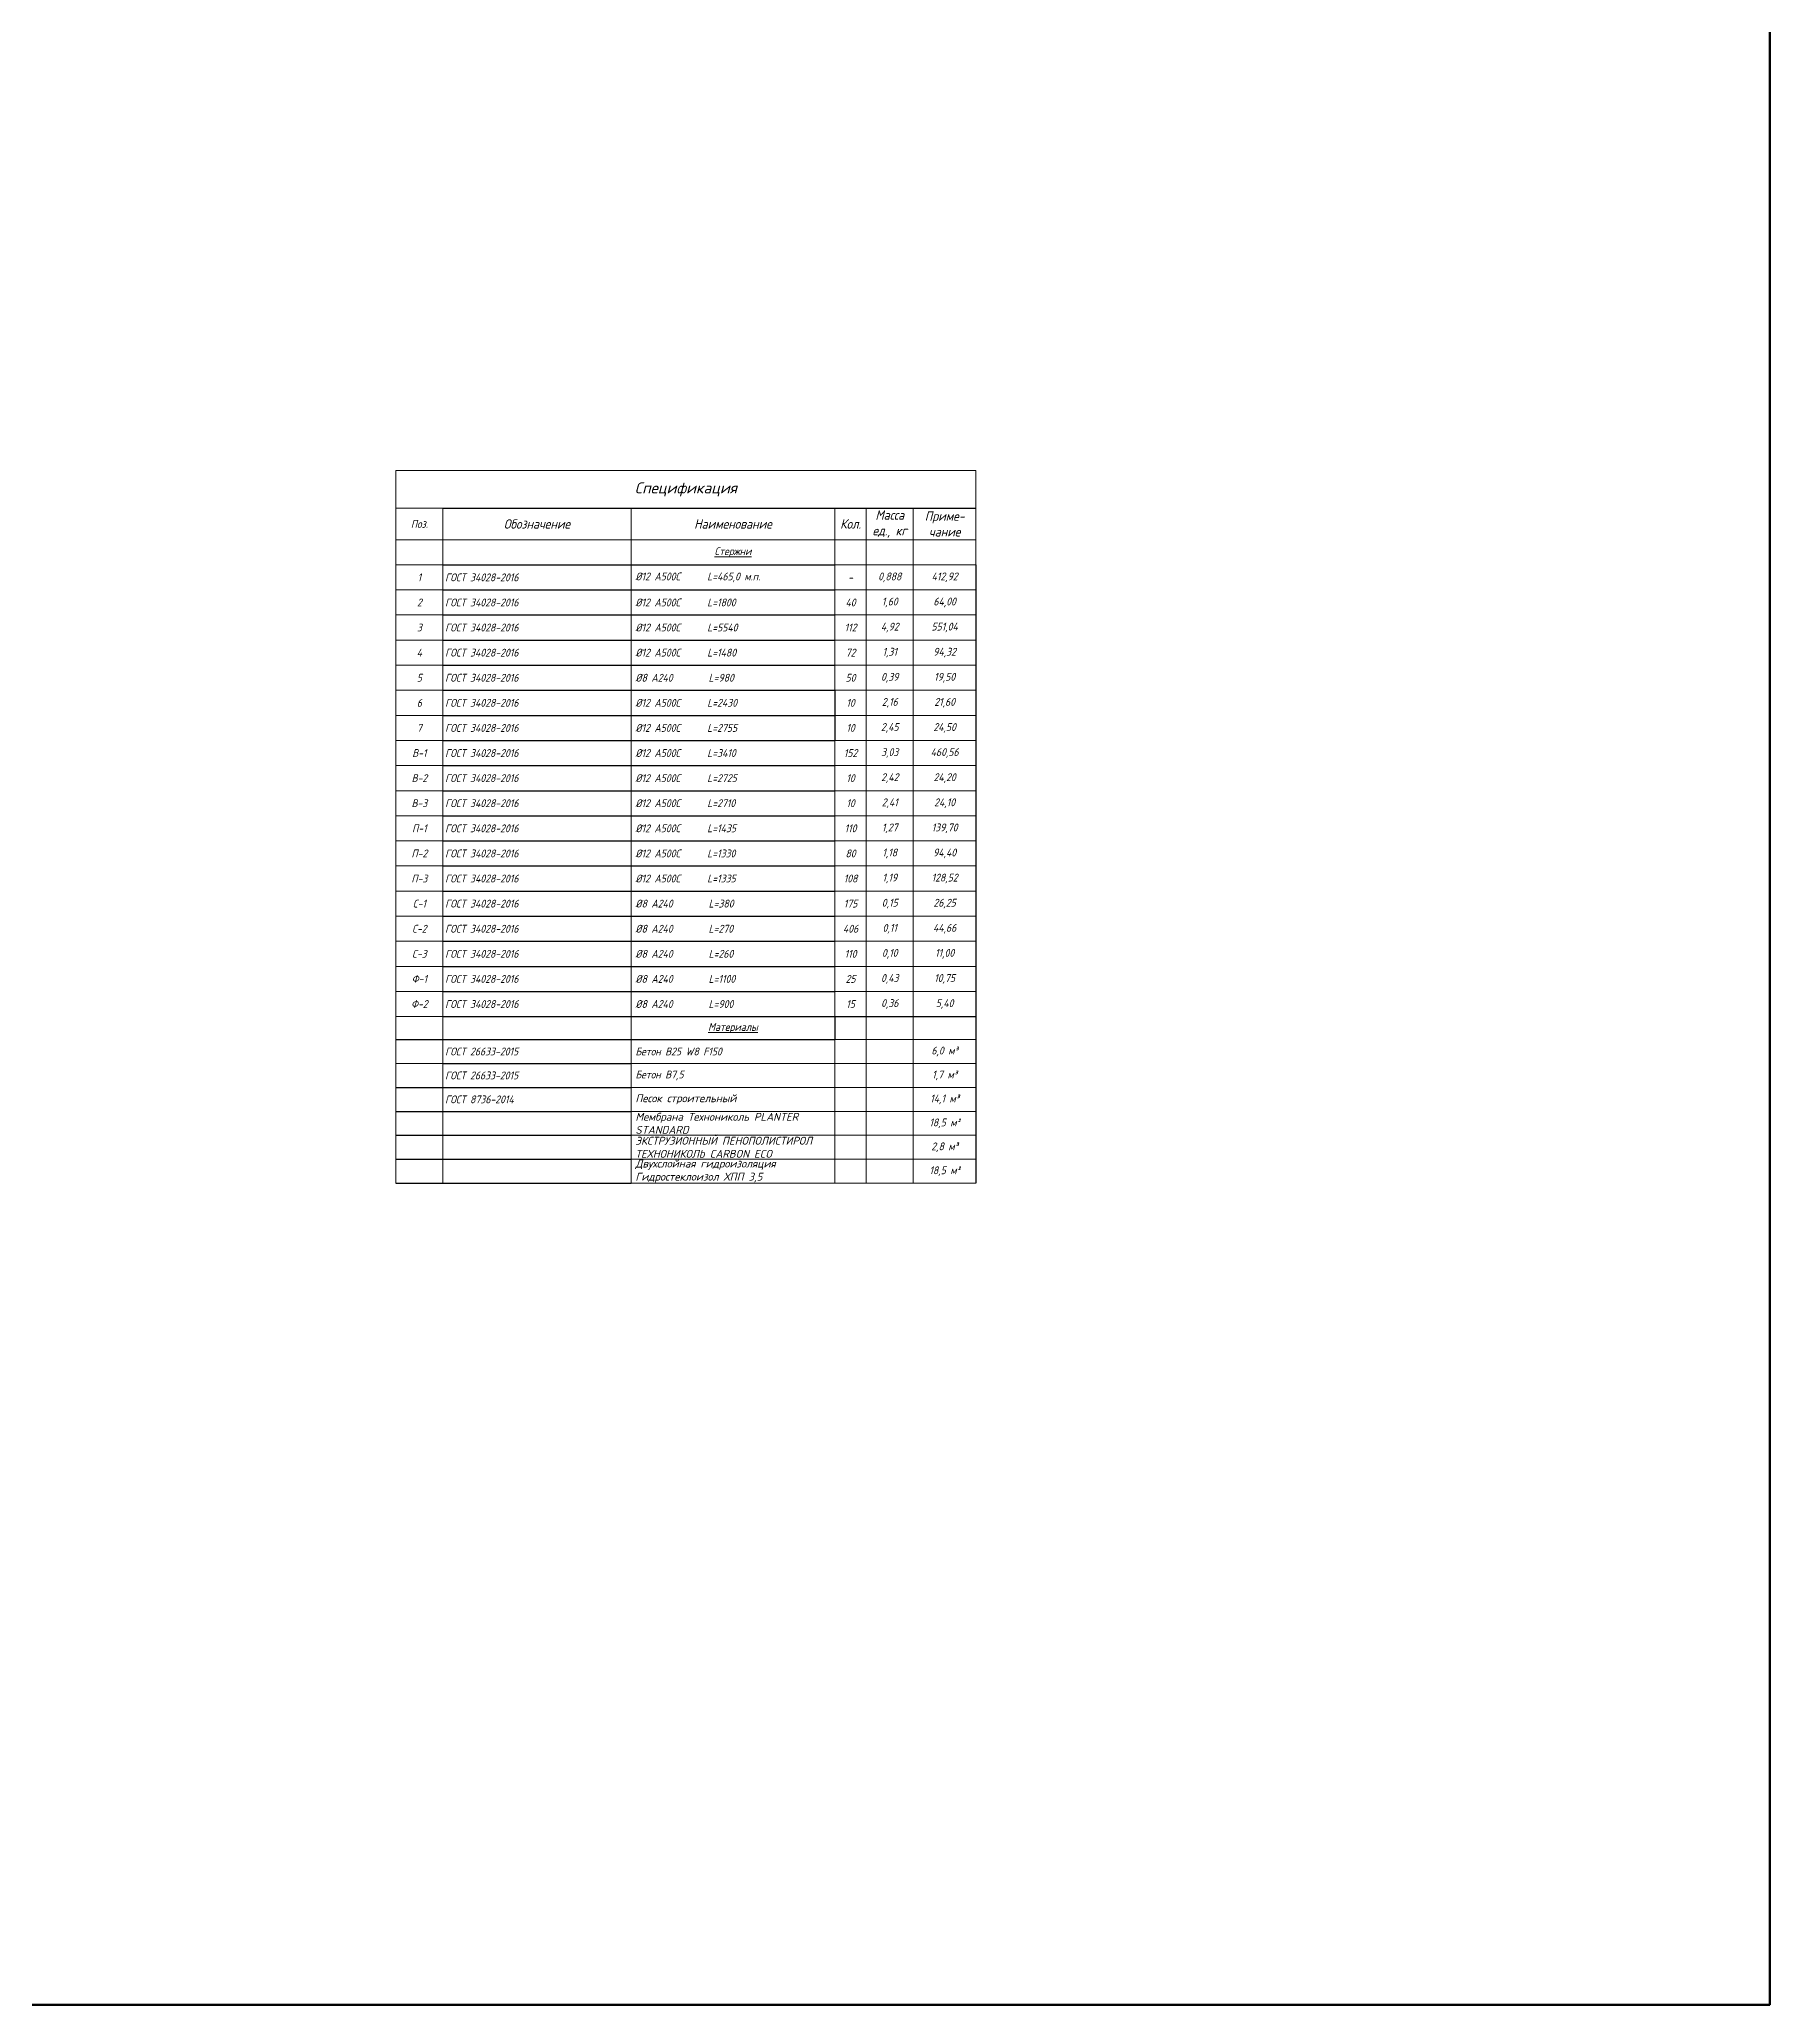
# Model space of a CAD drawing. Header units: millimetres. Extents: x 504091 to 2165846, y 135022 to 442887.
# Drawn here: x 920926 to 976108, y 198692 to 261338 of the extents above; entities that cross this region are included whole.
import ezdxf

# ---------------------------------------------------------------- set-up
doc = ezdxf.new("R2010")
doc.units = ezdxf.units.MM
doc.layers.get('Defpoints').update_dxf_attribs({"color": 255})
doc.layers.add('Размеры (линейные)', color=154, linetype='Continuous', lineweight=9)
doc.layers.add('Размеры КР', color=164, linetype='Continuous', lineweight=9)
doc.styles.add('GOST 2.304_new', font='isocpeur.ttf', dxfattribs={"width": 0.9, "oblique": 15})

# ---------------------------------------------------------------- blocks, each defined once
blk = doc.blocks.new('*T1550')
at = {"layer": 'Defpoints', "color": 8, "linetype": 'ByBlock', "lineweight": 0, "transparency": 16777216}
for p, q in [((0, 0), (18500, 0)), ((0, 0), (0, -1200)), ((18500, 0), (18500, -1200))]:
    blk.add_line(p, q, dxfattribs=at)
at = {"layer": 'Размеры (линейные)', "color": 0, "linetype": 'ByBlock', "transparency": 16777216}
for p, q in [((0, -1200), (1500, -1200)), ((0, -1200), (0, -22715)), ((1500, -1200), (1500, -22715)), ((7500, -1200), (7500, -22715)), ((14000, -1200), (14000, -7004)), ((15000, -1200), (15000, -22715)), ((16500, -1200), (16500, -22715)), ((18500, -1200), (18500, -3004)), ((0, -2204), (18500, -2204)), ((0, -3004), (1500, -3004)), ((14000, -3004), (18500, -3004)), ((0, -3804), (1500, -3804)), ((14000, -3804), (18500, -3804)), ((0, -4604), (1500, -4604)), ((14000, -4604), (18500, -4604)), ((0, -5404), (1500, -5404)), ((14000, -5404), (18500, -5404)), ((0, -6204), (1500, -6204)), ((14000, -6204), (18500, -6204)), ((0, -7004), (1500, -7004)), ((14000, -7004), (18500, -7004)), ((0, -7804), (1500, -7804)), ((14000, -7804), (18500, -7804)), ((0, -8604), (1500, -8604)), ((14000, -8604), (18500, -8604)), ((14000, -8604), (14000, -17404)), ((0, -9404), (1500, -9404)), ((14000, -9404), (18500, -9404)), ((0, -10204), (1500, -10204)), ((14000, -10204), (18500, -10204)), ((0, -11004), (1500, -11004)), ((14000, -11004), (18500, -11004)), ((0, -11804), (1500, -11804)), ((14000, -11804), (18500, -11804)), ((0, -12604), (1500, -12604)), ((14000, -12604), (18500, -12604)), ((0, -13404), (1500, -13404)), ((14000, -13404), (18500, -13404)), ((0, -14204), (1500, -14204)), ((14000, -14204), (18500, -14204)), ((0, -15004), (1500, -15004)), ((14000, -15004), (18500, -15004)), ((0, -15804), (1500, -15804)), ((14000, -15804), (18500, -15804)), ((0, -16604), (1500, -16604)), ((14000, -16604), (18500, -16604)), ((0, -17404), (1500, -17404)), ((14000, -18136), (18500, -18136)), ((14000, -18136), (14000, -22715)), ((0, -18899), (1500, -18899)), ((7500, -18899), (18500, -18899)), ((7500, -19662), (18500, -19662)), ((7500, -20425), (18500, -20425)), ((7500, -21188), (18500, -21188)), ((7500, -21951), (18500, -21951)), ((7500, -22715), (18500, -22715))]:
    blk.add_line(p, q, dxfattribs=at)
at = {"layer": 'Размеры (линейные)', "color": 0, "linetype": 'ByBlock', "lineweight": -2, "transparency": 16777216}
for p, q in [((1500, -1200), (18500, -1200)), ((1500, -3004), (14000, -3004)), ((18500, -3004), (18500, -22715)), ((1500, -3804), (14000, -3804)), ((1500, -4604), (14000, -4604)), ((1500, -5404), (14000, -5404)), ((1500, -6204), (14000, -6204)), ((1500, -7004), (14000, -7004)), ((14000, -7004), (14000, -8604)), ((1500, -7804), (14000, -7804)), ((1500, -8604), (14000, -8604)), ((1500, -9404), (14000, -9404)), ((1500, -10204), (14000, -10204)), ((1500, -11004), (14000, -11004)), ((1500, -11804), (14000, -11804)), ((1500, -12604), (14000, -12604)), ((1500, -13404), (14000, -13404)), ((1500, -14204), (14000, -14204)), ((1500, -15004), (14000, -15004)), ((1500, -15804), (14000, -15804)), ((1500, -16604), (14000, -16604)), ((1500, -17404), (18500, -17404)), ((14000, -17404), (14000, -18136)), ((0, -18136), (14000, -18136)), ((1500, -18899), (7500, -18899)), ((0, -19662), (7500, -19662)), ((0, -20425), (7500, -20425)), ((0, -21188), (7500, -21188)), ((0, -21951), (7500, -21951)), ((0, -22715), (7500, -22715))]:
    blk.add_line(p, q, dxfattribs=at)
at = {"layer": 'Размеры (линейные)', "color": 0, "transparency": 16777216, "style": 'GOST 2.304_new'}
for s, insert, char_height, width, attachment_point in [('{\\W1;Спецификация }', (9250, -600), 350, 18220, 5), ('Поз.', (750, -1702), 250, 1220, 5), ('Обозначение', (4500, -1702), 300, 5720, 5), ('Наименование', (10750, -1702), 300, 6220, 5), ('Кол.', (14500, -1702), 300, 720, 5), ('Масса\\Pед., кг', (15750, -1702), 300, 1220, 5), ('Приме-\\Pчание', (17500, -1702), 300, 1720, 5), ('{\\LСтержни}', (10750, -2604), 250, 6220, 5), ('1', (750, -3404), 250, 1360, 5), ('ГОСТ 34028-2016', (1570, -3404), 250, 5860, 4), ('%%C12 А500С      L=465,0 м.п.', (7640, -3404), 250, 6220, 4), ('-', (14500, -3404), 250, 860, 5), ('0,888', (15750, -3404), 250, 1360, 5), ('412,92', (17500, -3404), 250, 1860, 5), ('2', (750, -4204), 250, 1360, 5), ('ГОСТ 34028-2016', (1570, -4204), 250, 5860, 4), ('%%C12 А500С      L=1800', (7640, -4204), 250, 6220, 4), ('40', (14500, -4204), 250, 860, 5), ('1,60', (15750, -4204), 250, 1360, 5), ('64,00', (17500, -4204), 250, 1860, 5), ('3', (750, -5004), 250, 1360, 5), ('ГОСТ 34028-2016', (1570, -5004), 250, 5860, 4), ('%%C12 А500С      L=5540', (7640, -5004), 250, 6220, 4), ('112', (14500, -5004), 250, 860, 5), ('4,92', (15750, -5004), 250, 1360, 5), ('551,04', (17500, -5004), 250, 1860, 5), ('4', (750, -5804), 250, 1360, 5), ('ГОСТ 34028-2016', (1570, -5804), 250, 5860, 4), ('%%C12 А500С      L=1480', (7640, -5804), 250, 6220, 4), ('72', (14500, -5804), 250, 860, 5), ('1,31', (15750, -5804), 250, 1360, 5), ('94,32', (17500, -5804), 250, 1860, 5), ('5', (750, -6604), 250, 1360, 5), ('ГОСТ 34028-2016', (1570, -6604), 250, 5860, 4), ('%%C8 А240        L=980', (7640, -6604), 250, 6220, 4), ('50', (14500, -6604), 250, 860, 5), ('0,39', (15750, -6604), 250, 1360, 5), ('19,50', (17500, -6604), 250, 1860, 5), ('6', (750, -7404), 250, 1360, 5), ('ГОСТ 34028-2016', (1570, -7404), 250, 5860, 4), ('%%C12 А500С      L=2430', (7640, -7404), 250, 6220, 4), ('10', (14500, -7404), 250, 860, 5), ('2,16', (15750, -7404), 250, 1360, 5), ('21,60', (17500, -7404), 250, 1860, 5), ('7', (750, -8204), 250, 1360, 5), ('ГОСТ 34028-2016', (1570, -8204), 250, 5860, 4), ('%%C12 А500С      L=2755', (7640, -8204), 250, 6220, 4), ('10', (14500, -8204), 250, 860, 5), ('2,45', (15750, -8204), 250, 1360, 5), ('24,50', (17500, -8204), 250, 1860, 5), ('В-1', (750, -9004), 250, 1360, 5), ('ГОСТ 34028-2016', (1570, -9004), 250, 5860, 4), ('%%C12 А500С      L=3410', (7640, -9004), 250, 6220, 4), ('152', (14500, -9004), 250, 860, 5), ('3,03', (15750, -9004), 250, 1360, 5), ('460,56', (17500, -9004), 250, 1860, 5), ('В-2', (750, -9804), 250, 1360, 5), ('ГОСТ 34028-2016', (1570, -9804), 250, 5860, 4), ('%%C12 А500С      L=2725', (7640, -9804), 250, 6220, 4), ('10', (14500, -9804), 250, 860, 5), ('2,42', (15750, -9804), 250, 1360, 5), ('24,20', (17500, -9804), 250, 1860, 5), ('В-3', (750, -10604), 250, 1360, 5), ('ГОСТ 34028-2016', (1570, -10604), 250, 5860, 4), ('%%C12 А500С      L=2710', (7640, -10604), 250, 6220, 4), ('10', (14500, -10604), 250, 860, 5), ('2,41', (15750, -10604), 250, 1360, 5), ('24,10', (17500, -10604), 250, 1860, 5), ('1,27', (15750, -11404), 250, 1360, 5), ('139,70', (17500, -11404), 250, 1860, 5), ('П-1', (750, -11404), 250, 1360, 5), ('ГОСТ 34028-2016', (1570, -11404), 250, 5860, 4), ('%%C12 А500С      L=1435', (7640, -11404), 250, 6220, 4), ('110', (14500, -11404), 250, 860, 5), ('П-2', (750, -12204), 250, 1360, 5), ('ГОСТ 34028-2016', (1570, -12204), 250, 5860, 4), ('%%C12 А500С      L=1330', (7640, -12204), 250, 6220, 4), ('80', (14500, -12204), 250, 860, 5), ('1,18', (15750, -12204), 250, 1360, 5), ('94,40', (17500, -12204), 250, 1860, 5), ('П-3', (750, -13004), 250, 1360, 5), ('ГОСТ 34028-2016', (1570, -13004), 250, 5860, 4), ('%%C12 А500С      L=1335', (7640, -13004), 250, 6220, 4), ('108', (14500, -13004), 250, 860, 5), ('1,19', (15750, -13004), 250, 1360, 5), ('128,52', (17500, -13004), 250, 1860, 5), ('С-1', (750, -13804), 250, 1360, 5), ('ГОСТ 34028-2016', (1570, -13804), 250, 5860, 4), ('%%C8 А240        L=380', (7640, -13804), 250, 6220, 4), ('175', (14500, -13804), 250, 860, 5), ('0,15', (15750, -13804), 250, 1360, 5), ('26,25', (17500, -13804), 250, 1860, 5), ('С-2', (750, -14604), 250, 1360, 5), ('ГОСТ 34028-2016', (1570, -14604), 250, 5860, 4), ('%%C8 А240        L=270', (7640, -14604), 250, 6220, 4), ('406', (14500, -14604), 250, 860, 5), ('0,11', (15750, -14604), 250, 1360, 5), ('44,66', (17500, -14604), 250, 1860, 5), ('С-3', (750, -15404), 250, 1360, 5), ('ГОСТ 34028-2016', (1570, -15404), 250, 5860, 4), ('%%C8 А240        L=260', (7640, -15404), 250, 6220, 4), ('110', (14500, -15404), 250, 860, 5), ('0,10', (15750, -15404), 250, 1360, 5), ('11,00', (17500, -15404), 250, 1860, 5), ('Ф-1', (750, -16204), 250, 1360, 5), ('ГОСТ 34028-2016', (1570, -16204), 250, 5860, 4), ('%%C8 А240        L=1100', (7640, -16204), 250, 6220, 4), ('25', (14500, -16204), 250, 860, 5), ('0,43', (15750, -16204), 250, 1360, 5), ('10,75', (17500, -16204), 250, 1860, 5), ('Ф-2', (750, -17004), 250, 1360, 5), ('ГОСТ 34028-2016', (1570, -17004), 250, 5860, 4), ('%%C8 А240        L=900', (7640, -17004), 250, 6220, 4), ('15', (14500, -17004), 250, 860, 5), ('0,36', (15750, -17004), 250, 1360, 5), ('5,40', (17500, -17004), 250, 1860, 5), ('{\\LМатериалы}', (10750, -17770), 250, 6220, 5), ('ГОСТ 26633-2015', (1570, -18517), 250, 5860, 4), ('Бетон В25 W8 F150', (7640, -18517), 250, 6220, 4), ('6,0 м³', (17500, -18517), 250, 1860, 5), ('ГОСТ 26633-2015', (1570, -19280), 250, 5860, 4), ('Бетон В7,5', (7640, -19280), 250, 6220, 4), ('1,7 м³', (17500, -19280), 250, 1860, 5), ('ГОСТ 8736-2014', (1570, -20043), 250, 5860, 4), ('{\\W1;Песок строительный}', (7640, -20043), 250, 6220, 4), ('14,1 м³', (17500, -20043), 250, 1860, 5), ('\\A1;{\\W1;\\C256;Мембрана Технониколь PLANTER STANDARD}', (7640, -20807), 250, 6220, 4), ('18,5 м²', (17500, -20807), 250, 1860, 5), ('\\A1;{\\W1;\\C256;ЭКСТРУЗИОННЫЙ ПЕНОПОЛИСТИРОЛ ТЕХНОНИКОЛЬ CARBON ECO}', (7640, -21570), 250, 6220, 4), ('2,8 м³', (17500, -21570), 250, 1860, 5), ('\\A1;{\\W1;\\C256;Двухслойная гидроизоляция Гидростеклоизол ХПП 3,5}', (7640, -22333), 250, 6220, 4), ('18,5 м²', (17500, -22333), 250, 1860, 5)]:
    blk.add_mtext(s, dxfattribs=dict(at, insert=insert, char_height=char_height, width=width, attachment_point=attachment_point))

msp = doc.modelspace()

# ---------------------------------------------------------------- linework, layer by layer
at = {"layer": 'Размеры КР', "lineweight": 60}
msp.add_lwpolyline([(817805.6394, 288268.3284), (976107.5028, 288268.3284), (976107.5028, 198692.0549), (817805.6394, 198692.0549)], close=True, dxfattribs=at)

# ---------------------------------------------------------------- block references
msp.add_blockref('*T1550', (932296.1748, 247591.9929))

doc.saveas('drawing.dxf')
